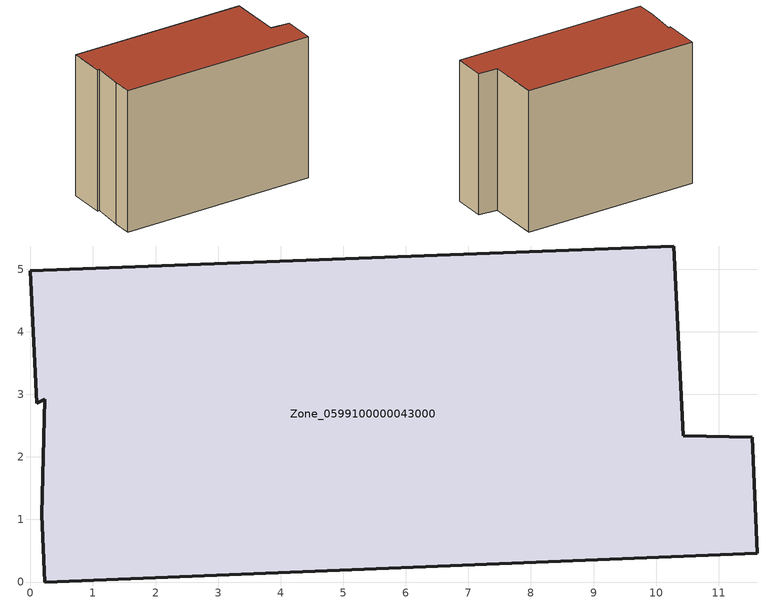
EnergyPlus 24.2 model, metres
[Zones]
Zone_0599100000043000
 floor ground (C_G): 10.43,2.34 11.53,2.31 11.61,0.46 0.23,0 0.18,1.08 0.23,2.92 0.1,2.86 0,4.97 10.28,5.37 z0
 wall outside (C_F): 11.53,2.31 10.43,2.34 10.28,5.37 0,4.97 0.1,2.86 0.23,2.92 0.18,1.08 0.23,0 11.61,0.46 11.53,2.31 z0:8.39
 roof outside (C_R): 0.23,2.92 0.18,1.08 0.23,0 11.61,0.46 11.53,2.31 10.43,2.34 10.28,5.37 0,4.97 0.1,2.86 z8.39
[BUILDING]
Pand.0599100000043000: North Axis=0; Terrain=City; Loads Convergence Tolerance Value=0.04; Temperature Convergence Tolerance Value=0.4; Solar Distribution=FullExterior; Maximum Number of Warmup Days=25; Minimum Number of Warmup Days=1
[Site:Location]
Rotterdam.The.Hague.AP_ZH_NLD Design_Conditions: Latitude=51.96; Longitude=4.45; Time Zone=1; Elevation=-4.5
[SITE:GROUNDTEMPERATURE:BUILDINGSURFACE]
18, 18, 18, 18, 18, 18, 18, 18, 18, 18, 18, 18
[MATERIAL] Thermal Absorptance=0.9; Solar Absorptance=0.7; Visible Absorptance=0.7
Name | Roughness | Thickness | Conductivity | Density | Specific Heat
G.TI.1946-1964 | MediumSmooth | 0.15 | 1 | 540 | 1210
F.TI.1946-1964 | Rough | 0.3 | 0.857143 | 1920 | 840
R.TI.1946-1964 | MediumRough | 0.2 | 0.277778 | 1500 | 1000
[CONSTRUCTION]
C_G: G.TI.1946-1964
C_F: F.TI.1946-1964
C_R: R.TI.1946-1964
[ZONE]
Zone_0599100000043000: Type=1; Multiplier=1; Ceiling Height=Autocalculate; Volume=Autocalculate; Floor Area=autocalculate; Part of Total Floor Area=Yes
[ZONEINFILTRATION:DESIGNFLOWRATE]
Infil_Zone_0599100000043000: Zone or ZoneList or Space or SpaceList=Zone_0599100000043000; Schedule=AlwaysOn; Design Flow Rate Calculation Method=Flow/Area; Flow Rate per Floor Area=0.003; Constant Term Coefficient=1; Temperature Term Coefficient=0; Velocity Term Coefficient=0; Velocity Squared Term Coefficient=0
[HVACTEMPLATE:ZONE:IDEALLOADSAIRSYSTEM]
Zone_0599100000043000: Maximum Heating Supply Air Temperature=50; Minimum Cooling Supply Air Temperature=13; Maximum Heating Supply Air Humidity Ratio=0.0156; Minimum Cooling Supply Air Humidity Ratio=0.0077; Heating Limit=NoLimit; Cooling Limit=NoLimit; Dehumidification Control Type=ConstantSensibleHeatRatio; Cooling Sensible Heat Ratio=0.7; Dehumidification Setpoint=60; Humidification Control Type=None; Humidification Setpoint=30; Outdoor Air Method=None; Outdoor Air Flow Rate per Person=0.00944; Outdoor Air Flow Rate per Zone Floor Area=0; Outdoor Air Flow Rate per Zone=0; Demand Controlled Ventilation Type=None; Outdoor Air Economizer Type=NoEconomizer; Heat Recovery Type=None; Sensible Heat Recovery Effectiveness=0.7; Latent Heat Recovery Effectiveness=0.65
[ZONECONTROL:THERMOSTAT]
ThermostatControl_Zone_0599100000043000: Zone or ZoneList=Zone_0599100000043000; Control Type Schedule=DualSetpointControlType; Control 1=Thermostat_Zone_0599100000043000; Temperature Difference Between Cutout And Setpoint=0
[THERMOSTATSETPOINT:DUALSETPOINT]
Thermostat_Zone_0599100000043000: Heating Setpoint Temperature Schedule=HeatingSetpoint_Zone_0599100000043000; Cooling Setpoint Temperature Schedule=CoolingSetpoint_Zone_0599100000043000
[SCHEDULE:COMPACT]
HeatingSetpoint_Zone_0599100000043000: Through: 12/31, For: AllDays, Until: 24:00, 21
CoolingSetpoint_Zone_0599100000043000: Through: 12/31, For: AllDays, Until: 24:00, 24
DualSetpointControlType: Through: 12/31, For: AllDays, Until: 24:00, 4
AlwaysOn: Through: 12/31, For: AllDays, Until: 24:00, 1
